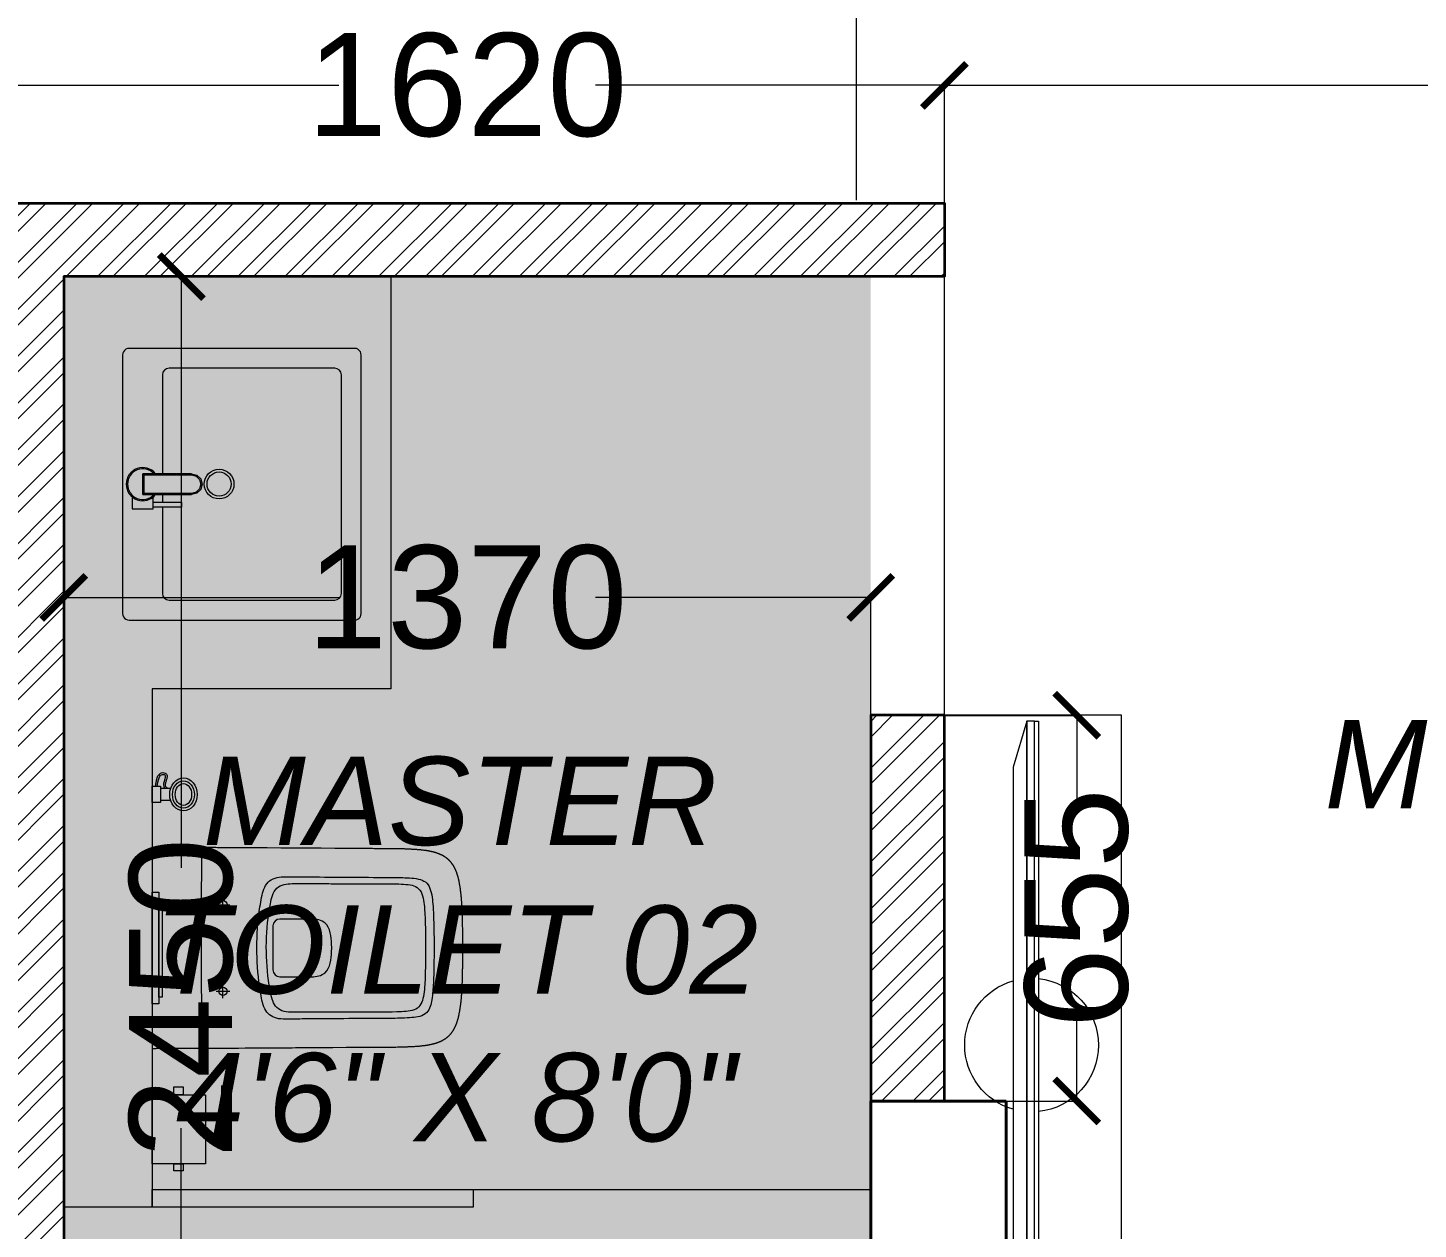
# Model space of a CAD drawing. Header units: millimetres. Extents: x 69529 to 85301, y 41669 to 59279.
# Drawn here: x 80278 to 82639, y 51766 to 53807 of the extents above; entities that cross this region are included whole.
import ezdxf

# ---------------------------------------------------------------- set-up
doc = ezdxf.new("R2010")
doc.units = ezdxf.units.MM
for name, color, linetype, lineweight in [('DA_COLUMN', 40, 'Continuous', 40), ('DA_DOOR', 35, 'Continuous', 0), ('DA_TEXT IN SQ.FT', 193, 'Continuous', 9), ('DA_WALL', 7, 'Continuous', 35)]:
    doc.layers.add(name, color=color, linetype=linetype, lineweight=lineweight)
for name, color, linetype, lineweight, true_color in [('DA_DIMENSION', 7, 'Continuous', 5, 0x474747), ('DA_FURNITURE', 7, 'Continuous', 5, 0x666666), ('DA_FURNITURE HIDDEN', 7, 'Continuous', 5, 0x666666), ('DA_HATCH', 7, 'Continuous', 5, 0x545454)]:
    doc.layers.add(name, color=color, linetype=linetype, lineweight=lineweight, true_color=true_color)
doc.styles.add('MtXpl_Arial', font='ArialItalic.ttf')
doc.styles.get("Standard").update_dxf_attribs({"font": 'Arial.ttf'})
doc.dimstyles.get("Standard").update_dxf_attribs({"dimtxt": 0.18, "dimasz": 0.18, "dimexe": 0.18, "dimexo": 0.0625, "dimgap": 0.09, "dimtad": 0, "dimtih": 1, "dimtoh": 1, "dimdec": 4, "dimzin": 0, "dimdsep": 46, "dimtxsty": 'Standard', "dimcen": 0.09, "dimadec": 0, "dimazin": 0, "dimtfac": 1, "dimtdec": 4, "dimtofl": 0, "dimtmove": 0, "dimatfit": 3, "dimfxl": 1, "dimtolj": 1, "dimtzin": 0, "dimarcsym": 0})

# ---------------------------------------------------------------- blocks, each defined once
blk = doc.blocks.new('wc2')
at = {"layer": 'DA_FURNITURE'}
for p, q in [((-0.5973, -0.2609), (-0.6148, -0.2609)), ((-0.5973, -0.2814), (-0.6148, -0.2814))]:
    blk.add_line(p, q, dxfattribs=at)
for points in [[(-0.5384, 0.2388), (-0.5384, 0.3562), (-0.6288, 0.3562), (-0.6288, 0.2388)], [(-0.5758, 0.3562), (-0.5758, 0.3678), (-0.5921, 0.3678), (-0.5921, 0.3562)], [(-0.5758, 0.2257), (-0.5758, 0.2388), (-0.5921, 0.2388), (-0.5921, 0.2257)], [(-0.6288, -0.1808), (-0.6288, 0.0535), (-0.6288, 0.1121), (-0.6288, 0.1414), (-0.6288, 0.1561), (-0.6288, 0.1597), (-0.6288, 0.16), (-0.6288, 0.16), (-0.6288, 0.1601), (-0.6288, 0.1601), (-0.6288, 0.1601), (-0.6288, 0.1601), (-0.6287, 0.1601), (-0.6287, 0.1601), (-0.6285, 0.1601), (-0.6281, 0.1601), (-0.6277, 0.1601), (-0.6273, 0.1601), (-0.6269, 0.1601), (-0.6265, 0.1601), (-0.6261, 0.1601), (-0.6257, 0.1601), (-0.6253, 0.1601), (-0.6248, 0.1601), (-0.6244, 0.1601), (-0.624, 0.1601), (-0.6236, 0.1601), (-0.6231, 0.1601), (-0.6227, 0.1601), (-0.6223, 0.1601), (-0.6218, 0.1601), (-0.6214, 0.16), (-0.6209, 0.16), (-0.6205, 0.16), (-0.62, 0.16), (-0.6196, 0.16), (-0.6191, 0.16), (-0.6186, 0.16), (-0.6182, 0.16), (-0.6177, 0.16), (-0.6172, 0.16), (-0.6168, 0.16), (-0.6163, 0.16), (-0.6158, 0.16), (-0.6148, 0.16), (-0.6138, 0.16), (-0.6128, 0.16), (-0.6118, 0.16), (-0.6108, 0.16), (-0.6098, 0.16), (-0.6088, 0.16), (-0.6077, 0.16), (-0.6067, 0.16), (-0.6056, 0.16), (-0.6046, 0.16), (-0.6035, 0.16), (-0.6024, 0.16), (-0.6013, 0.16), (-0.6003, 0.16), (-0.5992, 0.16), (-0.5981, 0.16), (-0.597, 0.16), (-0.5958, 0.16), (-0.5947, 0.16), (-0.5936, 0.16), (-0.5925, 0.16), (-0.5914, 0.16), (-0.5902, 0.16), (-0.588, 0.16), (-0.5857, 0.16), (-0.5811, 0.16), (-0.5788, 0.16), (-0.5766, 0.16), (-0.5743, 0.16), (-0.572, 0.16), (-0.5709, 0.16), (-0.5698, 0.16), (-0.5687, 0.16), (-0.5675, 0.16), (-0.5664, 0.16), (-0.5653, 0.16), (-0.5642, 0.16), (-0.5631, 0.16), (-0.562, 0.16), (-0.5609, 0.16), (-0.5599, 0.16), (-0.5588, 0.16), (-0.5577, 0.16), (-0.5567, 0.16), (-0.5556, 0.16), (-0.5546, 0.16), (-0.5535, 0.16), (-0.5525, 0.16), (-0.5515, 0.16), (-0.5505, 0.16), (-0.5495, 0.16), (-0.5485, 0.16), (-0.5475, 0.16), (-0.5471, 0.16), (-0.5466, 0.16), (-0.5461, 0.16), (-0.5456, 0.16), (-0.5452, 0.16), (-0.5447, 0.16), (-0.5442, 0.16), (-0.5438, 0.16), (-0.5433, 0.16), (-0.5428, 0.16), (-0.5424, 0.16), (-0.5419, 0.16), (-0.5415, 0.16), (-0.541, 0.16), (-0.5406, 0.16), (-0.5402, 0.16), (-0.5397, 0.1599), (-0.5393, 0.1599), (-0.5389, 0.1599), (-0.5385, 0.1599), (-0.538, 0.1599), (-0.5376, 0.1599), (-0.5372, 0.1599), (-0.5368, 0.1599), (-0.5364, 0.1599), (-0.536, 0.1599), (-0.5356, 0.1599), (-0.5352, 0.1599), (-0.5348, 0.1599), (-0.5344, 0.1599), (-0.5343, 0.1599), (-0.5343, 0.1599), (-0.5343, 0.1599), (-0.5343, 0.1599), (-0.5343, 0.1599), (-0.5343, 0.1599), (-0.5342, 0.1599), (-0.5342, 0.1599), (-0.534, 0.1599), (-0.5333, 0.1599), (-0.5304, 0.1599), (-0.5276, 0.1599), (-0.5219, 0.1598), (-0.519, 0.1598), (-0.5183, 0.1598), (-0.5179, 0.1598), (-0.5178, 0.1598), (-0.5177, 0.1598), (-0.5177, 0.1598), (-0.5177, 0.1598), (-0.5177, 0.1598), (-0.5176, 0.1598), (-0.5176, 0.1598), (-0.5174, 0.1598), (-0.5167, 0.1598), (-0.5052, 0.1597), (-0.4938, 0.1596), (-0.4824, 0.1595), (-0.4709, 0.1594), (-0.4595, 0.1594), (-0.4138, 0.1591), (-0.4023, 0.1591), (-0.3909, 0.159), (-0.3852, 0.1589), (-0.3794, 0.1589), (-0.368, 0.1588), (-0.3451, 0.1587), (-0.3222, 0.1585), (-0.2993, 0.1583), (-0.2878, 0.1583), (-0.2763, 0.1582), (-0.2649, 0.1581), (-0.2534, 0.1581), (-0.252, 0.1581), (-0.2516, 0.1581), (-0.2515, 0.1581), (-0.2514, 0.1581), (-0.2514, 0.1581), (-0.2513, 0.1581), (-0.2513, 0.1581), (-0.251, 0.158), (-0.2495, 0.158), (-0.2467, 0.158), (-0.241, 0.158), (-0.2353, 0.158), (-0.2296, 0.1579), (-0.2267, 0.1579), (-0.2239, 0.1579), (-0.221, 0.1579), (-0.2182, 0.1578), (-0.2153, 0.1578), (-0.2124, 0.1577), (-0.2096, 0.1577), (-0.2067, 0.1576), (-0.2039, 0.1576), (-0.201, 0.1575), (-0.1982, 0.1574), (-0.1968, 0.1573), (-0.1953, 0.1573), (-0.1939, 0.1572), (-0.1925, 0.1572), (-0.1911, 0.1571), (-0.1896, 0.157), (-0.1882, 0.157), (-0.1868, 0.1569), (-0.1854, 0.1568), (-0.185, 0.1568), (-0.185, 0.1568), (-0.185, 0.1568), (-0.185, 0.1568), (-0.1849, 0.1568), (-0.1849, 0.1568), (-0.1848, 0.1568), (-0.1845, 0.1568), (-0.1831, 0.1567), (-0.1817, 0.1566), (-0.1804, 0.1565), (-0.179, 0.1564), (-0.1777, 0.1563), (-0.1763, 0.1562), (-0.1749, 0.1561), (-0.1736, 0.156), (-0.1722, 0.1558), (-0.1708, 0.1557), (-0.1695, 0.1555), (-0.1681, 0.1554), (-0.1668, 0.1552), (-0.1661, 0.1551), (-0.1654, 0.155), (-0.1647, 0.1549), (-0.164, 0.1548), (-0.1634, 0.1547), (-0.1627, 0.1546), (-0.162, 0.1545), (-0.1613, 0.1544), (-0.1607, 0.1542), (-0.16, 0.1541), (-0.1593, 0.154), (-0.1586, 0.1539), (-0.158, 0.1538), (-0.1573, 0.1536), (-0.1566, 0.1535), (-0.156, 0.1533), (-0.1553, 0.1532), (-0.1546, 0.1531), (-0.154, 0.1529), (-0.1536, 0.1528), (-0.1535, 0.1528), (-0.1534, 0.1528), (-0.1534, 0.1528), (-0.1533, 0.1528), (-0.1527, 0.1526), (-0.1521, 0.1525), (-0.1515, 0.1523), (-0.1509, 0.1522), (-0.1503, 0.152), (-0.1497, 0.1519), (-0.1491, 0.1517), (-0.1486, 0.1515), (-0.148, 0.1513), (-0.1474, 0.1512), (-0.1468, 0.151), (-0.1462, 0.1508), (-0.1456, 0.1506), (-0.1451, 0.1504), (-0.1445, 0.1502), (-0.1439, 0.15), (-0.1433, 0.1498), (-0.1427, 0.1496), (-0.1422, 0.1494), (-0.1416, 0.1491), (-0.141, 0.1489), (-0.1405, 0.1487), (-0.1399, 0.1484), (-0.1393, 0.1482), (-0.1388, 0.1479), (-0.1382, 0.1477), (-0.1377, 0.1474), (-0.1371, 0.1471), (-0.1366, 0.1469), (-0.136, 0.1466), (-0.1355, 0.1463), (-0.135, 0.146), (-0.1344, 0.1457), (-0.1339, 0.1454), (-0.1334, 0.1451), (-0.1329, 0.1448), (-0.1323, 0.1444), (-0.1318, 0.1441), (-0.1313, 0.1438), (-0.1308, 0.1434), (-0.1303, 0.1431), (-0.1298, 0.1427), (-0.1293, 0.1424), (-0.1288, 0.142), (-0.1283, 0.1416), (-0.1279, 0.1412), (-0.1277, 0.1411), (-0.1277, 0.1411), (-0.1277, 0.1411), (-0.1277, 0.1411), (-0.1277, 0.1411), (-0.1277, 0.1411), (-0.1275, 0.141), (-0.127, 0.1406), (-0.1266, 0.1401), (-0.1261, 0.1397), (-0.1256, 0.1393), (-0.1252, 0.1388), (-0.1247, 0.1384), (-0.1242, 0.138), (-0.1238, 0.1375), (-0.1234, 0.137), (-0.1229, 0.1366), (-0.1225, 0.1361), (-0.1221, 0.1356), (-0.1217, 0.1352), (-0.1213, 0.1347), (-0.1209, 0.1342), (-0.1205, 0.1337), (-0.1201, 0.1332), (-0.1198, 0.1327), (-0.1194, 0.1322), (-0.1191, 0.1317), (-0.1187, 0.1312), (-0.1184, 0.1307), (-0.118, 0.1301), (-0.1177, 0.1296), (-0.1173, 0.1291), (-0.117, 0.1285), (-0.1167, 0.128), (-0.1164, 0.1275), (-0.1161, 0.1269), (-0.1158, 0.1264), (-0.1155, 0.1258), (-0.1152, 0.1253), (-0.1149, 0.1247), (-0.1146, 0.1241), (-0.1144, 0.1236), (-0.1141, 0.123), (-0.1138, 0.1224), (-0.1136, 0.1219), (-0.1133, 0.1213), (-0.1131, 0.1207), (-0.1128, 0.1201), (-0.1126, 0.1195), (-0.1124, 0.119), (-0.1121, 0.1184), (-0.1119, 0.1178), (-0.1117, 0.1172), (-0.1115, 0.1166), (-0.1113, 0.116), (-0.1111, 0.1154), (-0.1109, 0.1148), (-0.1107, 0.1142), (-0.1105, 0.1136), (-0.1103, 0.113), (-0.1101, 0.1124), (-0.1099, 0.1117), (-0.1098, 0.1111), (-0.1096, 0.1105), (-0.1094, 0.1099), (-0.1092, 0.1093), (-0.1091, 0.1087), (-0.1089, 0.1081), (-0.1088, 0.1074), (-0.1086, 0.1068), (-0.1085, 0.1062), (-0.1083, 0.1056), (-0.1082, 0.105), (-0.108, 0.1043), (-0.1079, 0.1037), (-0.1078, 0.1031), (-0.1076, 0.1025), (-0.1075, 0.1018), (-0.1073, 0.1006), (-0.107, 0.0993), (-0.1068, 0.0981), (-0.1066, 0.0968), (-0.1064, 0.0956), (-0.1062, 0.0944), (-0.106, 0.0931), (-0.1058, 0.0919), (-0.1056, 0.0907), (-0.1054, 0.0894), (-0.1053, 0.0888), (-0.1053, 0.0885), (-0.1053, 0.0884), (-0.1053, 0.0883), (-0.1053, 0.0883), (-0.1053, 0.0882), (-0.1051, 0.0868), (-0.1049, 0.0854), (-0.1047, 0.084), (-0.1045, 0.0827), (-0.1044, 0.0813), (-0.1042, 0.0799), (-0.1041, 0.0785), (-0.1039, 0.0771), (-0.1038, 0.0757), (-0.1037, 0.0743), (-0.1036, 0.0729), (-0.1034, 0.0715), (-0.1033, 0.0701), (-0.1032, 0.0687), (-0.1031, 0.0674), (-0.103, 0.066), (-0.1029, 0.0646), (-0.1028, 0.0632), (-0.1028, 0.0618), (-0.1027, 0.0604), (-0.1026, 0.059), (-0.1025, 0.0576), (-0.1025, 0.0562), (-0.1024, 0.0548), (-0.1023, 0.0534), (-0.1023, 0.052), (-0.1022, 0.0506), (-0.1021, 0.0478), (-0.102, 0.045), (-0.102, 0.0422), (-0.1019, 0.0394), (-0.1018, 0.0366), (-0.1017, 0.0338), (-0.1017, 0.031), (-0.1016, 0.0254), (-0.1015, 0.024), (-0.1015, 0.0234), (-0.1015, 0.0226), (-0.1014, 0.0198), (-0.1014, 0.0169), (-0.1013, 0.0141), (-0.1013, 0.0112), (-0.1012, 0.0084), (-0.1012, 0.0055), (-0.1012, 0.0026), (-0.1012, -0.0002), (-0.1011, -0.0031), (-0.1011, -0.0059), (-0.1011, -0.0088), (-0.1011, -0.0116), (-0.1011, -0.0145), (-0.1011, -0.0174), (-0.1012, -0.0202), (-0.1012, -0.0231), (-0.1012, -0.0259), (-0.1012, -0.0288), (-0.1013, -0.0317), (-0.1013, -0.0345), (-0.1014, -0.0374), (-0.1014, -0.0402), (-0.1015, -0.0431), (-0.1016, -0.0487), (-0.1017, -0.0543), (-0.1018, -0.057), (-0.1019, -0.0598), (-0.1019, -0.0626), (-0.102, -0.0654), (-0.1021, -0.0682), (-0.1022, -0.071), (-0.1023, -0.0724), (-0.1023, -0.0738), (-0.1024, -0.0752), (-0.1024, -0.0766), (-0.1025, -0.078), (-0.1026, -0.0794), (-0.1026, -0.0808), (-0.1027, -0.0822), (-0.1028, -0.0836), (-0.1029, -0.085), (-0.103, -0.0864), (-0.1031, -0.0878), (-0.1032, -0.0892), (-0.1033, -0.0906), (-0.1034, -0.092), (-0.1035, -0.0934), (-0.1036, -0.0948), (-0.1038, -0.0962), (-0.1039, -0.0976), (-0.104, -0.0989), (-0.1042, -0.1003), (-0.1043, -0.1017), (-0.1045, -0.1031), (-0.1046, -0.1045), (-0.1048, -0.1059), (-0.105, -0.1073), (-0.1051, -0.108), (-0.1051, -0.108), (-0.1051, -0.108), (-0.1051, -0.1081), (-0.1051, -0.1083), (-0.1052, -0.1086), (-0.1053, -0.1098), (-0.1055, -0.111), (-0.1057, -0.1123), (-0.1059, -0.1135), (-0.1061, -0.1148), (-0.1063, -0.116), (-0.1065, -0.1173), (-0.1067, -0.1185), (-0.1069, -0.1198), (-0.1071, -0.121), (-0.1074, -0.1223), (-0.1075, -0.1229), (-0.1076, -0.1235), (-0.1078, -0.1242), (-0.1079, -0.1248), (-0.108, -0.1254), (-0.1082, -0.126), (-0.1083, -0.1267), (-0.1085, -0.1273), (-0.1086, -0.1279), (-0.1088, -0.1285), (-0.1089, -0.1292), (-0.1091, -0.1298), (-0.1092, -0.1304), (-0.1094, -0.131), (-0.1096, -0.1316), (-0.1098, -0.1323), (-0.1099, -0.1329), (-0.1101, -0.1335), (-0.1103, -0.1341), (-0.1105, -0.1347), (-0.1107, -0.1353), (-0.1109, -0.1359), (-0.1111, -0.1365), (-0.1113, -0.1371), (-0.1115, -0.1377), (-0.1117, -0.1383), (-0.112, -0.1389), (-0.1122, -0.1395), (-0.1124, -0.1401), (-0.1126, -0.1407), (-0.1129, -0.1413), (-0.1131, -0.1419), (-0.1134, -0.1425), (-0.1136, -0.143), (-0.1139, -0.1436), (-0.1142, -0.1442), (-0.1144, -0.1448), (-0.1147, -0.1453), (-0.115, -0.1459), (-0.1153, -0.1464), (-0.1156, -0.147), (-0.1159, -0.1476), (-0.1162, -0.1481), (-0.1165, -0.1487), (-0.1168, -0.1492), (-0.1171, -0.1497), (-0.1174, -0.1503), (-0.1178, -0.1508), (-0.1181, -0.1513), (-0.1185, -0.1519), (-0.1188, -0.1524), (-0.1192, -0.1529), (-0.1195, -0.1534), (-0.1199, -0.1539), (-0.1203, -0.1544), (-0.1207, -0.1549), (-0.1211, -0.1554), (-0.1215, -0.1559), (-0.1219, -0.1564), (-0.1223, -0.1568), (-0.1227, -0.1573), (-0.1231, -0.1578), (-0.1235, -0.1582), (-0.124, -0.1587), (-0.1244, -0.1591), (-0.1249, -0.1596), (-0.1253, -0.16), (-0.1258, -0.1605), (-0.1263, -0.1609), (-0.1268, -0.1613), (-0.1268, -0.1614), (-0.1269, -0.1614), (-0.1269, -0.1614), (-0.1269, -0.1615), (-0.1271, -0.1616), (-0.1273, -0.1618), (-0.1278, -0.1622), (-0.1282, -0.1625), (-0.1287, -0.1629), (-0.1292, -0.1633), (-0.1297, -0.1636), (-0.1302, -0.164), (-0.1307, -0.1644), (-0.1312, -0.1647), (-0.1317, -0.165), (-0.1322, -0.1654), (-0.1327, -0.1657), (-0.1333, -0.166), (-0.1338, -0.1663), (-0.1343, -0.1666), (-0.1348, -0.1669), (-0.1354, -0.1672), (-0.1359, -0.1675), (-0.1364, -0.1678), (-0.137, -0.1681), (-0.1375, -0.1683), (-0.1381, -0.1686), (-0.1386, -0.1688), (-0.1392, -0.1691), (-0.1397, -0.1693), (-0.1403, -0.1696), (-0.1409, -0.1698), (-0.1414, -0.17), (-0.142, -0.1703), (-0.1425, -0.1705), (-0.1431, -0.1707), (-0.1437, -0.1709), (-0.1443, -0.1711), (-0.1448, -0.1713), (-0.1454, -0.1715), (-0.146, -0.1717), (-0.1466, -0.1719), (-0.1472, -0.1721), (-0.1477, -0.1723), (-0.1483, -0.1724), (-0.1489, -0.1726), (-0.1495, -0.1728), (-0.1501, -0.1729), (-0.1507, -0.1731), (-0.1513, -0.1732), (-0.1519, -0.1734), (-0.1521, -0.1735), (-0.1522, -0.1735), (-0.1523, -0.1735), (-0.1525, -0.1735), (-0.1531, -0.1737), (-0.1538, -0.1739), (-0.1545, -0.174), (-0.1551, -0.1742), (-0.1558, -0.1743), (-0.1565, -0.1744), (-0.1571, -0.1746), (-0.1578, -0.1747), (-0.1585, -0.1748), (-0.1591, -0.175), (-0.1598, -0.1751), (-0.1605, -0.1752), (-0.1612, -0.1753), (-0.1618, -0.1754), (-0.1625, -0.1756), (-0.1632, -0.1757), (-0.1638, -0.1758), (-0.1645, -0.1759), (-0.1652, -0.176), (-0.1659, -0.1761), (-0.1665, -0.1761), (-0.1672, -0.1762), (-0.1686, -0.1764), (-0.1699, -0.1766), (-0.1713, -0.1767), (-0.1727, -0.1769), (-0.174, -0.177), (-0.1754, -0.1771), (-0.1767, -0.1772), (-0.1781, -0.1773), (-0.1795, -0.1774), (-0.1808, -0.1775), (-0.1822, -0.1776), (-0.1835, -0.1777), (-0.1836, -0.1777), (-0.1836, -0.1777), (-0.1836, -0.1777), (-0.1836, -0.1777), (-0.1837, -0.1777), (-0.1837, -0.1777), (-0.1841, -0.1777), (-0.1848, -0.1778), (-0.1862, -0.1779), (-0.1877, -0.1779), (-0.1891, -0.178), (-0.1905, -0.1781), (-0.1919, -0.1781), (-0.1934, -0.1782), (-0.1948, -0.1783), (-0.1962, -0.1783), (-0.1976, -0.1784), (-0.1991, -0.1784), (-0.2005, -0.1785), (-0.2033, -0.1785), (-0.2062, -0.1786), (-0.209, -0.1787), (-0.2119, -0.1787), (-0.2148, -0.1788), (-0.2176, -0.1788), (-0.2205, -0.1789), (-0.2233, -0.1789), (-0.2262, -0.1789), (-0.229, -0.1789), (-0.2319, -0.179), (-0.2376, -0.179), (-0.2433, -0.179), (-0.249, -0.179), (-0.2504, -0.179), (-0.2518, -0.179), (-0.2547, -0.1791), (-0.2604, -0.1791), (-0.2719, -0.1792), (-0.2833, -0.1792), (-0.3062, -0.1794), (-0.312, -0.1795), (-0.3148, -0.1795), (-0.3163, -0.1795), (-0.3166, -0.1795), (-0.3166, -0.1795), (-0.3166, -0.1795), (-0.3167, -0.1795), (-0.3168, -0.1795), (-0.3169, -0.1795), (-0.3173, -0.1795), (-0.3187, -0.1795), (-0.3416, -0.1797), (-0.3875, -0.18), (-0.4104, -0.1801), (-0.4333, -0.1802), (-0.4448, -0.1803), (-0.4476, -0.1803), (-0.4491, -0.1803), (-0.4498, -0.1803), (-0.45, -0.1804), (-0.45, -0.1804), (-0.45, -0.1804), (-0.45, -0.1804), (-0.45, -0.1804), (-0.4501, -0.1804), (-0.4502, -0.1804), (-0.4531, -0.1804), (-0.4645, -0.1804), (-0.4873, -0.1806), (-0.4987, -0.1806), (-0.5044, -0.1807), (-0.5102, -0.1807), (-0.5159, -0.1807), (-0.5162, -0.1807), (-0.5163, -0.1807), (-0.5164, -0.1807), (-0.5164, -0.1807), (-0.5164, -0.1807), (-0.5164, -0.1807), (-0.5164, -0.1807), (-0.5164, -0.1807), (-0.5166, -0.1807), (-0.517, -0.1807), (-0.5177, -0.1807), (-0.5205, -0.1808), (-0.5262, -0.1808), (-0.5319, -0.1809), (-0.5326, -0.1809), (-0.5328, -0.1809), (-0.5329, -0.1809), (-0.533, -0.1809), (-0.533, -0.1809), (-0.533, -0.1809), (-0.533, -0.1809), (-0.533, -0.1809), (-0.5331, -0.1809), (-0.5333, -0.1809), (-0.5337, -0.1809), (-0.5341, -0.1809), (-0.5341, -0.1809), (-0.5342, -0.1809), (-0.5342, -0.1809), (-0.5342, -0.1809), (-0.5342, -0.1809), (-0.5342, -0.1809), (-0.5342, -0.1809), (-0.5342, -0.1809), (-0.5342, -0.1809), (-0.5346, -0.1809), (-0.535, -0.1809), (-0.5354, -0.1809), (-0.5358, -0.1809), (-0.5362, -0.181), (-0.5366, -0.181), (-0.537, -0.181), (-0.5374, -0.181), (-0.5378, -0.181), (-0.5382, -0.181), (-0.5387, -0.181), (-0.5391, -0.181), (-0.5395, -0.181), (-0.54, -0.181), (-0.5404, -0.181), (-0.5408, -0.181), (-0.5413, -0.181), (-0.5417, -0.181), (-0.5422, -0.181), (-0.5426, -0.181), (-0.5431, -0.181), (-0.5435, -0.181), (-0.544, -0.181), (-0.5445, -0.181), (-0.5449, -0.181), (-0.5454, -0.181), (-0.5459, -0.181), (-0.5464, -0.181), (-0.5468, -0.181), (-0.5473, -0.181), (-0.5483, -0.181), (-0.5493, -0.181), (-0.5503, -0.181), (-0.5513, -0.181), (-0.5523, -0.181), (-0.5533, -0.181), (-0.5544, -0.181), (-0.5554, -0.181), (-0.5565, -0.181), (-0.5575, -0.181), (-0.5586, -0.181), (-0.5597, -0.181), (-0.5607, -0.181), (-0.5618, -0.181), (-0.5629, -0.181), (-0.564, -0.1809), (-0.5651, -0.1809), (-0.5662, -0.1809), (-0.5673, -0.1809), (-0.5685, -0.1809), (-0.5696, -0.1809), (-0.5707, -0.1809), (-0.5718, -0.1809), (-0.573, -0.1809), (-0.5752, -0.1809), (-0.5775, -0.1809), (-0.5798, -0.1809), (-0.5844, -0.1809), (-0.5867, -0.1809), (-0.5889, -0.1809), (-0.5912, -0.1809), (-0.5923, -0.1809), (-0.5935, -0.1809), (-0.5946, -0.1809), (-0.5957, -0.1809), (-0.5968, -0.1809), (-0.5979, -0.1809), (-0.599, -0.1809), (-0.6001, -0.1808), (-0.6012, -0.1808), (-0.6023, -0.1808), (-0.6034, -0.1808), (-0.6045, -0.1808), (-0.6055, -0.1808), (-0.6066, -0.1808), (-0.6076, -0.1808), (-0.6087, -0.1808), (-0.6097, -0.1808), (-0.6107, -0.1808), (-0.6117, -0.1808), (-0.6127, -0.1808), (-0.6137, -0.1808), (-0.6147, -0.1808), (-0.6157, -0.1808), (-0.6162, -0.1808), (-0.6167, -0.1808), (-0.6171, -0.1808), (-0.6176, -0.1808), (-0.6181, -0.1808), (-0.6185, -0.1808), (-0.619, -0.1808), (-0.6195, -0.1808), (-0.6199, -0.1808), (-0.6204, -0.1808), (-0.6208, -0.1808), (-0.6213, -0.1808), (-0.6217, -0.1808), (-0.6222, -0.1808), (-0.6226, -0.1808), (-0.6231, -0.1808), (-0.6235, -0.1808), (-0.6239, -0.1808), (-0.6243, -0.1808), (-0.6248, -0.1808), (-0.6252, -0.1808), (-0.6256, -0.1808), (-0.626, -0.1808), (-0.6264, -0.1808), (-0.6268, -0.1808), (-0.6272, -0.1808), (-0.6276, -0.1808), (-0.628, -0.1808), (-0.6284, -0.1808), (-0.6288, -0.1808)], [(-0.6174, -0.1051), (-0.6174, 0.0844), (-0.6288, 0.0844), (-0.6288, -0.1051)], [(-0.6117, -0.0938), (-0.6117, 0.073), (-0.6174, 0.073), (-0.6174, -0.0938)], [(-0.6288, -0.2851), (-0.6148, -0.2851), (-0.6148, -0.2572), (-0.6288, -0.2572)]]:
    blk.add_lwpolyline(points, close=True, dxfattribs=at)
for points in [[(-0.5085, 0.0746), (-0.5085, 0.0519)], [(-0.5198, 0.0632), (-0.4971, 0.0632)], [(-0.5198, -0.0837), (-0.4971, -0.0837)], [(-0.5085, -0.0724), (-0.5085, -0.0951)]]:
    blk.add_lwpolyline(points, dxfattribs=at)
at = {"layer": 'DA_FURNITURE', "extrusion": (0, 0, -1)}
for major_axis, ratio in [((0, 0.028), 0.833333), ((0, 0.0233), 0.8), ((0, 0.0186), 0.75)]:
    blk.add_ellipse((-0.5756, -0.2711), major_axis=major_axis, ratio=ratio, start_param=3.141593, end_param=9.424778, dxfattribs=at)
at = {"layer": 'DA_FURNITURE'}
for points, knots in [([(-0.5343, 0.1599), (-0.5361, 0.1599), (-0.5383, 0.1602), (-0.54, 0.1593), (-0.5421, 0.1583), (-0.5425, 0.1555), (-0.5429, 0.1534), (-0.545, 0.143), (-0.5444, 0.1321), (-0.5445, 0.1215), (-0.5447, 0.0993), (-0.5446, 0.077), (-0.5447, 0.0547), (-0.5447, 0.033), (-0.5447, 0.0112), (-0.5448, -0.0105), (-0.5447, -0.0549), (-0.545, -0.0994), (-0.5445, -0.1439), (-0.5444, -0.1544), (-0.5449, -0.1652), (-0.5427, -0.1755), (-0.5422, -0.1775), (-0.5417, -0.1797), (-0.5396, -0.1805), (-0.538, -0.1811), (-0.536, -0.181), (-0.5342, -0.1809)], [0, 0, 0, 0, 1, 1, 1, 2, 2, 2, 3, 3, 3, 4, 4, 4, 5, 5, 5, 6, 6, 6, 7, 7, 7, 8, 8, 8, 9, 9, 9, 9]), ([(-0.1501, -0.0105), (-0.1502, -0.0326), (-0.1503, -0.0549), (-0.1517, -0.077), (-0.1523, -0.0873), (-0.153, -0.0982), (-0.156, -0.1082), (-0.1573, -0.1125), (-0.1593, -0.1171), (-0.1625, -0.1204), (-0.1653, -0.1234), (-0.1692, -0.1253), (-0.1731, -0.1265), (-0.1828, -0.1294), (-0.1933, -0.1295), (-0.2033, -0.1298), (-0.2143, -0.1301), (-0.2252, -0.1302), (-0.2362, -0.1302), (-0.2584, -0.1304), (-0.2806, -0.1305), (-0.3029, -0.1307), (-0.325, -0.1308), (-0.3472, -0.131), (-0.3693, -0.1312), (-0.3804, -0.1313), (-0.3914, -0.1315), (-0.4025, -0.1314), (-0.4119, -0.1314), (-0.4218, -0.1303), (-0.4294, -0.1243), (-0.4367, -0.1183), (-0.4399, -0.1092), (-0.442, -0.1003), (-0.4444, -0.0898), (-0.4459, -0.0792), (-0.4473, -0.0685), (-0.4502, -0.0467), (-0.4513, -0.0246), (-0.4509, -0.0025), (-0.4505, 0.0195), (-0.4485, 0.0414), (-0.445, 0.0632), (-0.4433, 0.0732), (-0.4419, 0.0839), (-0.4374, 0.093), (-0.4333, 0.1011), (-0.4264, 0.1067), (-0.4177, 0.1089), (-0.4128, 0.1102), (-0.4076, 0.1104), (-0.4026, 0.1104), (-0.3972, 0.1104), (-0.3918, 0.1104), (-0.3864, 0.1103), (-0.3753, 0.1102), (-0.3642, 0.1102), (-0.353, 0.1101), (-0.3309, 0.1099), (-0.3087, 0.1097), (-0.2866, 0.1096), (-0.2646, 0.1094), (-0.2426, 0.1094), (-0.2205, 0.1092), (-0.2096, 0.109), (-0.1987, 0.1089), (-0.1878, 0.1079), (-0.1789, 0.1071), (-0.1692, 0.106), (-0.1626, 0.0993), (-0.1568, 0.0936), (-0.1551, 0.0852), (-0.1539, 0.0775), (-0.1524, 0.068), (-0.1518, 0.0584), (-0.1513, 0.0488), (-0.1504, 0.029), (-0.1502, 0.0093), (-0.1501, -0.0105)], [0, 0, 0, 0, 1, 1, 1, 2, 2, 2, 3, 3, 3, 4, 4, 4, 5, 5, 5, 6, 6, 6, 7, 7, 7, 8, 8, 8, 9, 9, 9, 10, 10, 10, 11, 11, 11, 12, 12, 12, 13, 13, 13, 14, 14, 14, 15, 15, 15, 16, 16, 16, 17, 17, 17, 18, 18, 18, 19, 19, 19, 20, 20, 20, 21, 21, 21, 22, 22, 22, 23, 23, 23, 24, 24, 24, 25, 25, 25, 26, 26, 26, 26]), ([(-0.1645, -0.0105), (-0.1646, -0.0326), (-0.1646, -0.0548), (-0.1663, -0.0768), (-0.1671, -0.0864), (-0.1678, -0.0969), (-0.1723, -0.1056), (-0.1767, -0.114), (-0.1851, -0.117), (-0.1939, -0.118), (-0.2044, -0.1193), (-0.2151, -0.1193), (-0.2256, -0.1194), (-0.2366, -0.1195), (-0.2476, -0.1194), (-0.2586, -0.1195), (-0.2807, -0.1195), (-0.3028, -0.1196), (-0.3249, -0.1196), (-0.3359, -0.1196), (-0.347, -0.1197), (-0.358, -0.1197), (-0.369, -0.1197), (-0.3799, -0.1199), (-0.3909, -0.1197), (-0.4001, -0.1195), (-0.41, -0.1187), (-0.4169, -0.1119), (-0.424, -0.1049), (-0.4262, -0.0948), (-0.428, -0.0855), (-0.4361, -0.0428), (-0.437, 0.0019), (-0.4311, 0.045), (-0.4297, 0.0554), (-0.4284, 0.0663), (-0.4252, 0.0764), (-0.4224, 0.0852), (-0.4172, 0.0929), (-0.4083, 0.0962), (-0.399, 0.0997), (-0.3884, 0.0988), (-0.3787, 0.0987), (-0.3677, 0.0987), (-0.3566, 0.0987), (-0.3456, 0.0987), (-0.3235, 0.0986), (-0.3014, 0.0986), (-0.2793, 0.0985), (-0.2572, 0.0985), (-0.2352, 0.0988), (-0.2132, 0.0982), (-0.2079, 0.0981), (-0.2026, 0.0978), (-0.1973, 0.0974), (-0.1928, 0.097), (-0.1882, 0.0965), (-0.1839, 0.0948), (-0.1753, 0.0916), (-0.1711, 0.0841), (-0.1691, 0.0756), (-0.1666, 0.0654), (-0.1659, 0.0549), (-0.1655, 0.0444), (-0.1651, 0.0335), (-0.1649, 0.0225), (-0.1647, 0.0116), (-0.1646, 0.0042), (-0.1645, -0.0031), (-0.1645, -0.0105)], [0, 0, 0, 0, 1, 1, 1, 2, 2, 2, 3, 3, 3, 4, 4, 4, 5, 5, 5, 6, 6, 6, 7, 7, 7, 8, 8, 8, 9, 9, 9, 10, 10, 10, 11, 11, 11, 12, 12, 12, 13, 13, 13, 14, 14, 14, 15, 15, 15, 16, 16, 16, 17, 17, 17, 18, 18, 18, 19, 19, 19, 20, 20, 20, 21, 21, 21, 22, 22, 22, 23, 23, 23, 23]), ([(-0.5085, 0.0703), (-0.5045, 0.0703), (-0.5013, 0.0672), (-0.5013, 0.0632), (-0.5013, 0.0593), (-0.5045, 0.0561), (-0.5085, 0.0561), (-0.5124, 0.0561), (-0.5156, 0.0593), (-0.5156, 0.0632), (-0.5156, 0.0672), (-0.5124, 0.0703), (-0.5085, 0.0703)], [0, 0, 0, 0, 1, 1, 1, 2, 2, 2, 3, 3, 3, 4, 4, 4, 4]), ([(-0.4119, -0.0595), (-0.4, -0.0596), (-0.3763, -0.0596), (-0.3644, -0.0595), (-0.3562, -0.0595), (-0.3474, -0.0596), (-0.3399, -0.0559), (-0.3273, -0.0495), (-0.3251, -0.0343), (-0.3243, -0.0217), (-0.3238, -0.016), (-0.3238, -0.005), (-0.3243, 0.0007), (-0.3251, 0.0134), (-0.3273, 0.0285), (-0.3399, 0.0349), (-0.3474, 0.0386), (-0.3562, 0.0385), (-0.3644, 0.0385), (-0.3644, 0.0385), (-0.3644, 0.0385), (-0.3644, 0.0385), (-0.3763, 0.0386), (-0.4, 0.0386), (-0.4119, 0.0385), (-0.4182, 0.0385), (-0.4236, 0.0333), (-0.4238, 0.027), (-0.4238, 0.027), (-0.4238, 0.027), (-0.4238, 0.027), (-0.4239, 0.0176), (-0.4241, -0.0011), (-0.4241, -0.0105), (-0.4241, -0.0199), (-0.4239, -0.0386), (-0.4238, -0.048), (-0.4236, -0.0543), (-0.4182, -0.0595), (-0.4119, -0.0595)], [0, 0, 0, 0, 1, 1, 1, 2, 2, 2, 3, 3, 3, 4, 4, 4, 5, 5, 5, 6, 6, 6, 7, 7, 7, 8, 8, 8, 9, 9, 9, 10, 10, 10, 11, 11, 11, 12, 12, 12, 13, 13, 13, 13]), ([(-0.5086, -0.0766), (-0.5046, -0.0766), (-0.5014, -0.0798), (-0.5014, -0.0837), (-0.5014, -0.0876), (-0.5046, -0.0908), (-0.5086, -0.0908), (-0.5125, -0.0908), (-0.5157, -0.0876), (-0.5157, -0.0837), (-0.5157, -0.0798), (-0.5125, -0.0766), (-0.5086, -0.0766)], [0, 0, 0, 0, 1, 1, 1, 2, 2, 2, 3, 3, 3, 4, 4, 4, 4]), ([(-0.6229, -0.2851), (-0.6227, -0.2865), (-0.6225, -0.2879), (-0.6219, -0.2913), (-0.6216, -0.2932), (-0.6206, -0.2978), (-0.6199, -0.3005), (-0.6178, -0.3045), (-0.6164, -0.3062), (-0.6133, -0.3078), (-0.6119, -0.3081), (-0.6094, -0.3082), (-0.608, -0.3081), (-0.6058, -0.3071), (-0.6049, -0.3064), (-0.6038, -0.3047), (-0.6035, -0.3037), (-0.6033, -0.302), (-0.6034, -0.3012), (-0.6037, -0.2987), (-0.6042, -0.2969), (-0.6052, -0.2933), (-0.6058, -0.2915), (-0.6068, -0.2874), (-0.6065, -0.2862), (-0.6058, -0.2844), (-0.6055, -0.2837), (-0.6033, -0.2814)], [0, 0, 0, 0, 0.111111, 0.111111, 0.222223, 0.222223, 0.376143, 0.376143, 0.530063, 0.530063, 0.640731, 0.640731, 0.73292, 0.73292, 0.792217, 0.792217, 0.840307, 0.840307, 0.888397, 0.888397, 0.996309, 0.996309, 1.104221, 1.104221, 1.307624, 1.307624, 1.422628, 1.422628, 1.422628, 1.422628]), ([(-0.62, -0.2851), (-0.6194, -0.2878), (-0.6177, -0.3017), (-0.6123, -0.3058), (-0.6037, -0.3045), (-0.6113, -0.2879), (-0.6088, -0.2835), (-0.6075, -0.2814)], [0, 0, 0, 0, 0.330819, 0.619422, 0.81589, 1.132999, 1.422628, 1.422628, 1.422628, 1.422628])]:
    blk.add_open_spline(points, degree=3, knots=knots, dxfattribs=at)
blk = doc.blocks.new('A$C7B5F7F67-flat-2-flat-1-flat-2')
at = {"layer": 'DA_FURNITURE', "ltscale": 8}
for p, q in [((0.0675, -0.045), (0.0675, -0.2128)), ((0.36, -0.0338), (0.0788, -0.0338)), ((0.3713, -0.4163), (0.3713, -0.045)), ((0.0675, -0.2484), (0.0675, -0.2614)), ((0.0675, -0.2696), (0.0675, -0.4163)), ((0.0788, -0.4275), (0.36, -0.4275))]:
    blk.add_line(p, q, dxfattribs=at)
at = {"layer": 'DA_FURNITURE'}
for points in [[(0.0113, -0.4613), (0.3938, -0.4613), (0.3967, -0.4609), (0.3994, -0.4597), (0.4017, -0.458), (0.4035, -0.4556), (0.4046, -0.4529), (0.405, -0.45), (0.405, -0.0113), (0.4046, -0.0083), (0.4035, -0.0056), (0.4017, -0.0033), (0.3994, -0.0015), (0.3967, -0.0004), (0.3938, 0), (0.0113, 0), (0.0083, -0.0004), (0.0056, -0.0015), (0.0033, -0.0033), (0.0015, -0.0056), (0.0004, -0.0083), (0, -0.0113), (0, -0.45), (0.0004, -0.4529), (0.0015, -0.4556), (0.0033, -0.458), (0.0056, -0.4597), (0.0083, -0.4609)], [(0.1171, -0.2484), (0.0342, -0.2484), (0.0342, -0.2128), (0.1171, -0.2128), (0.126, -0.2152), (0.1325, -0.2217), (0.1349, -0.2306), (0.1325, -0.2395), (0.126, -0.246)], [(0.1171, -0.2463), (0.0363, -0.2463), (0.0363, -0.215), (0.1171, -0.215), (0.1249, -0.2171), (0.1307, -0.2228), (0.1327, -0.2306), (0.1307, -0.2384), (0.1249, -0.2442)], [(0.052, -0.2696), (0.052, -0.2614), (0.0997, -0.2614), (0.0997, -0.2696)]]:
    blk.add_lwpolyline(points, close=True, dxfattribs=at)
for points in [[(0.1171, -0.2128), (0.0342, -0.2128), (0.0342, -0.2484), (0.1171, -0.2484)], [(0.0163, -0.2523), (0.0163, -0.2523), (0.0163, -0.2724), (0.052, -0.2724), (0.052, -0.2524)]]:
    blk.add_lwpolyline(points, dxfattribs=at)
at = {"layer": 'DA_FURNITURE', "ltscale": 8}
for radius in [0.0253, 0.0205]:
    blk.add_circle((0.1637, -0.2304), radius, dxfattribs=at)
for centre, radius, start, end in [((0.0788, -0.045), 0.0113, 90, 180), ((0.36, -0.045), 0.0113, 360, 90), ((0.0342, -0.2306), 0.0281, 39.2551, 320.7449), ((0.0342, -0.2306), 0.026, 43.2723, 316.7277), ((0.0788, -0.4163), 0.0113, 180, 270), ((0.36, -0.4163), 0.0113, 270, 360)]:
    blk.add_arc(centre, radius, start, end, dxfattribs=at)
blk = doc.blocks.new('nftujfuk')
at = {"layer": 'DA_FURNITURE', "ltscale": 5, "elevation": 0}
for points in [[(3568.3786, 921.4537), (3568.3704, 921.4537), (3568.3704, 920.0761), (3568.3786, 920.0761)], [(3568.3786, 921.4537), (3568.3949, 921.4537), (3568.3949, 920.0761), (3568.3786, 920.0761)], [(3568.4245, 921.356), (3568.4245, 920.1738), (3568.3949, 920.0761), (3568.3949, 921.4537)]]:
    blk.add_lwpolyline(points, close=True, dxfattribs=at)
at = {"layer": 'DA_FURNITURE'}
for start, end in [(95.9312, 264.0688), (286.0862, 73.9138)]:
    blk.add_arc((3568.3851, 920.7649), 0.1421, start, end, dxfattribs=at)
blk = doc.blocks.new('_ArchTick')
at = {"color": 0, "linetype": 'ByBlock', "const_width": 0.15}
blk.add_lwpolyline([(-0.5, -0.5), (0.5, 0.5)], dxfattribs=at)
blk = doc.blocks.new('*D196')
at = {"layer": 'DA_DIMENSION', "transparency": 16777216}
for p, q in [((-20828.6, 93836.6), (-20828.6, 94036.6)), ((-20828.6, 94036.4), (-20236.4, 94036.4)), ((-19208.6, 94036.4), (-19800.8, 94036.4)), ((-19208.6, 93836.6), (-19208.6, 94036.6))]:
    blk.add_line(p, q, dxfattribs=at)
at = {"layer": 'Defpoints', "color": 0, "transparency": 16777216}
for p in [(-19208.6, 94036.4), (-20828.6, 93836.5), (-19208.6, 93836.5)]:
    blk.add_point(p, dxfattribs=at)
at = {"layer": 'DA_DIMENSION', "transparency": 16777216, "xscale": 75, "yscale": 75, "zscale": 75, "rotation": 180}
blk.add_blockref('_ArchTick', (-20828.6, 94036.4), dxfattribs=at)
at = {"layer": 'DA_DIMENSION', "transparency": 16777216, "xscale": 75, "yscale": 75, "zscale": 75}
blk.add_blockref('_ArchTick', (-19208.6, 94036.4), dxfattribs=at)
at = {"layer": 'DA_DIMENSION', "color": 7, "transparency": 16777216, "insert": (-20018.6, 94036.4), "char_height": 175, "attachment_point": 5}
blk.add_mtext('\\A1;1620', dxfattribs=at)
blk = doc.blocks.new('*D197')
at = {"layer": 'DA_DIMENSION', "transparency": 16777216}
for p, q in [((-19208.5, 92966.5), (-18983.7, 92966.5)), ((-18983.9, 92966.5), (-18983.9, 92801.3)), ((-18983.9, 92311.5), (-18983.9, 92476.7)), ((-19208.5, 92311.5), (-18983.7, 92311.5))]:
    blk.add_line(p, q, dxfattribs=at)
at = {"layer": 'Defpoints', "color": 0, "transparency": 16777216}
for p in [(-19208.6, 92966.5), (-18983.9, 92966.5), (-19208.6, 92311.5)]:
    blk.add_point(p, dxfattribs=at)
at = {"layer": 'DA_DIMENSION', "transparency": 16777216, "xscale": 75, "yscale": 75, "zscale": 75}
for p, rotation in [((-18983.9, 92966.5), 90), ((-18983.9, 92311.5), 270)]:
    blk.add_blockref('_ArchTick', p, dxfattribs=dict(at, rotation=rotation))
at = {"layer": 'DA_DIMENSION', "color": 7, "transparency": 16777216, "insert": (-18983.9, 92639), "char_height": 175, "attachment_point": 5, "rotation": 90}
blk.add_mtext('\\A1;655', dxfattribs=at)
blk = doc.blocks.new('*D206')
at = {"layer": 'DA_DIMENSION', "transparency": 16777216}
for p, q in [((-19208.6, 93836.6), (-19208.6, 94036.6)), ((-19208.6, 94036.4), (-17905.5, 94036.4)), ((-16158.6, 94036.4), (-17461.7, 94036.4)), ((-16158.6, 93836.6), (-16158.6, 94036.6))]:
    blk.add_line(p, q, dxfattribs=at)
at = {"layer": 'Defpoints', "color": 0, "transparency": 16777216}
for p in [(-16158.6, 94036.4), (-19208.6, 93836.5), (-16158.6, 93836.5)]:
    blk.add_point(p, dxfattribs=at)
at = {"layer": 'DA_DIMENSION', "transparency": 16777216, "xscale": 75, "yscale": 75, "zscale": 75, "rotation": 180}
blk.add_blockref('_ArchTick', (-19208.6, 94036.4), dxfattribs=at)
at = {"layer": 'DA_DIMENSION', "transparency": 16777216, "xscale": 75, "yscale": 75, "zscale": 75}
blk.add_blockref('_ArchTick', (-16158.6, 94036.4), dxfattribs=at)
at = {"layer": 'DA_DIMENSION', "color": 7, "transparency": 16777216, "insert": (-17683.6, 94036.4), "char_height": 175, "attachment_point": 5}
blk.add_mtext('\\A1;3050', dxfattribs=at)
blk = doc.blocks.new('*D169')
at = {"layer": 'DA_DIMENSION', "transparency": 16777216}
for p, q in [((-20703.6, 92966.6), (-20703.6, 93166.8)), ((-20703.6, 93166.6), (-20236.4, 93166.6)), ((-19333.6, 93166.6), (-19800.8, 93166.6)), ((-19333.6, 92966.6), (-19333.6, 93166.8))]:
    blk.add_line(p, q, dxfattribs=at)
at = {"layer": 'Defpoints', "color": 0, "transparency": 16777216}
for p in [(-20703.6, 93166.6), (-20703.6, 92966.5), (-19333.6, 92966.5)]:
    blk.add_point(p, dxfattribs=at)
at = {"layer": 'DA_DIMENSION', "transparency": 16777216, "xscale": 75, "yscale": 75, "zscale": 75, "rotation": 180}
blk.add_blockref('_ArchTick', (-20703.6, 93166.6), dxfattribs=at)
at = {"layer": 'DA_DIMENSION', "transparency": 16777216, "xscale": 75, "yscale": 75, "zscale": 75}
blk.add_blockref('_ArchTick', (-19333.6, 93166.6), dxfattribs=at)
at = {"layer": 'DA_DIMENSION', "color": 7, "transparency": 16777216, "insert": (-20018.6, 93166.6), "char_height": 175, "attachment_point": 5}
blk.add_mtext('\\A1;1370', dxfattribs=at)
blk = doc.blocks.new('*D174')
at = {"layer": 'DA_DIMENSION', "transparency": 16777216}
for p, q in [((-20703.5, 93711.5), (-20503.9, 93711.5)), ((-20504, 93711.5), (-20504, 92707.5)), ((-20504, 91261.5), (-20504, 92265.5)), ((-20703.5, 91261.5), (-20503.9, 91261.5))]:
    blk.add_line(p, q, dxfattribs=at)
at = {"layer": 'Defpoints', "color": 0, "transparency": 16777216}
for p in [(-20703.6, 93711.5), (-20703.6, 91261.5), (-20504, 91261.5)]:
    blk.add_point(p, dxfattribs=at)
at = {"layer": 'DA_DIMENSION', "transparency": 16777216, "xscale": 75, "yscale": 75, "zscale": 75}
for p, rotation in [((-20504, 93711.5), 90), ((-20504, 91261.5), 270)]:
    blk.add_blockref('_ArchTick', p, dxfattribs=dict(at, rotation=rotation))
at = {"layer": 'DA_DIMENSION', "color": 7, "transparency": 16777216, "insert": (-20504, 92486.5), "char_height": 175, "attachment_point": 5, "rotation": 90}
blk.add_mtext('\\A1;2450', dxfattribs=at)
blk = doc.blocks.new('fsdaafdh')
at = {"layer": 'DA_DIMENSION'}
for base, p1, p2, picture, middle in [((-19208.59418, 94036.39172), (-20828.59418, 93836.52535), (-19208.59418, 93836.52535), '*D196', (-20018.59418, 94036.39172)), ((-16158.59418, 94036.39172), (-19208.59418, 93836.52535), (-16158.59418, 93836.52535), '*D206', (-17683.59418, 94036.39172)), ((-20703.59418, 93166.58677), (-19333.59418, 92966.52535), (-20703.59418, 92966.52535), '*D169', (-20018.59418, 93166.58677))]:
    dim = blk.add_linear_dim(base=base, p1=p1, p2=p2, dimstyle='Standard', dxfattribs=at)
    dim.commit()
    dim.dimension.update_dxf_attribs({"geometry": picture, "text_midpoint": middle})
for base, p1, p2, picture, middle in [((-20504.03029, 91261.52535), (-20703.59418, 93711.52535), (-20703.59418, 91261.52535), '*D174', (-20504.03029, 92486.52535)), ((-18983.86034, 92966.52535), (-19208.59418, 92311.52535), (-19208.59418, 92966.52535), '*D197', (-18983.86034, 92639.02535))]:
    dim = blk.add_linear_dim(base=base, p1=p1, p2=p2, angle=90, dimstyle='Standard', dxfattribs=at)
    dim.commit()
    dim.dimension.update_dxf_attribs({"geometry": picture, "text_midpoint": middle})

msp = doc.modelspace()

# ---------------------------------------------------------------- hatches: boundary and pattern name
at = {"layer": 'DA_HATCH'}
h = msp.add_hatch(dxfattribs=at)
h.set_pattern_fill('ANSI32', color=256, scale=150)
h.set_pattern_definition([(45, (101042.82, -215688.83), (-39.774756, 39.774756), []), (45, (101069.34, -215688.83), (-39.774756, 39.774756), [])])
h.paths.add_polyline_path([(78084.22813, 58058.9767), (78084.22813, 54438.9767), (77959.22813, 54438.9767), (77959.22813, 58058.9767), (77649.22813, 58058.9767), (77649.22813, 58208.9767), (77959.22813, 58208.9767), (77959.22813, 58958.9767), (77959.22813, 59108.9767), (78109.22813, 59108.9767), (78109.22813, 58208.9767), (78449.22813, 58208.9767), (78449.22813, 58058.9767)])
h.paths.add_polyline_path([(76589.22813, 58058.9767), (76899.22813, 58058.9767), (76899.22813, 58208.9767), (76614.22813, 58208.9767), (76614.22813, 58958.9767), (76614.22813, 59108.9767), (76464.22813, 59108.9767), (76464.22813, 58058.9767), (76464.22813, 57908.9767), (76589.22813, 57908.9767)])
h.paths.add_polyline_path([(80214.22813, 58058.9767), (80214.22813, 54438.9767), (80339.22813, 54438.9767), (80339.22813, 58058.9767), (80649.22813, 58058.9767), (80649.22813, 58208.9767), (80339.22813, 58208.9767), (80339.22813, 58958.9767), (80339.22813, 59108.9767), (80189.22813, 59108.9767), (80189.22813, 58208.9767), (79849.22813, 58208.9767), (79849.22813, 58058.9767)])
h.paths.add_polyline_path([(81709.22424, 58208.9767), (81709.22813, 58953.9767), (81709.22813, 59108.9767), (81859.22813, 59108.9767), (81859.22813, 58208.9767)])
h.paths.add_polyline_path([(81399.22813, 58058.9767), (81399.22813, 58208.9767), (81709.22813, 58208.9767), (81709.22813, 58058.9767)], flags=17)
h.paths.add_polyline_path([(81834.22813, 57008.9767), (81834.22813, 55458.9767), (81089.22813, 55458.9767), (81089.22813, 55583.9767), (81709.22813, 55583.9767), (81709.22813, 57008.9767)])
h.paths.add_polyline_path([(75709.22813, 54558.9767), (77039.22813, 54558.9767), (77039.22813, 54433.9767), (75709.22813, 54433.9767)])
h.paths.add_polyline_path([(76464.22813, 57008.9767), (76464.22813, 55458.9767), (77209.22813, 55458.9767), (77209.22813, 55583.9767), (76589.22813, 55583.9767), (76589.22813, 57008.9767)])
h.paths.add_polyline_path([(73414.22813, 54558.9767), (73264.22813, 54558.9767), (73264.22813, 56708.9767), (73414.22813, 56708.9767)])
h.paths.add_polyline_path([(73494.22813, 58678.9767), (73414.22813, 58678.9767), (73414.22813, 57908.9767), (73264.22813, 57908.9767), (73264.22813, 59108.9767), (73494.22813, 59108.9767)])
h.paths.add_polyline_path([(80214.22813, 49553.97669), (80214.22813, 50783.9767), (80214.22813, 53508.9767), (81834.22813, 53508.9767), (81834.22813, 53383.9767), (80339.22813, 53383.9767), (80339.22813, 50933.9767), (80649.22813, 50933.9767), (80649.22813, 50783.9767), (80364.22813, 50783.9767), (80364.22813, 47608.95613), (80134.22813, 47608.97669), (80134.22813, 47758.97669), (80214.22812, 47758.97669)])
h.paths.add_polyline_path([(81709.22813, 50933.9767), (81399.22813, 50933.9767), (81399.22813, 50783.9767), (81709.22813, 50783.9767)], flags=17)
h.paths.add_polyline_path([(81709.22813, 50783.9767), (81709.22813, 49703.97669), (81709.22813, 49553.97669), (81859.22813, 49553.97669), (81859.22813, 50173.9767), (81939.22813, 50173.9767), (81939.22813, 50323.9767), (81859.22813, 50323.9767), (81859.22813, 50783.9767)])
h.paths.add_polyline_path([(77299.22813, 47758.9767), (77299.22813, 47608.9767), (76909.22813, 47608.9767), (76909.22813, 47758.9767)])
edge = h.paths.add_edge_path()
edge.add_line((85034.22813, 50163.9767), (85034.22813, 54433.9767))
edge.add_line((85034.22813, 54433.9767), (85034.22813, 54558.9767))
edge.add_line((85034.22813, 54558.9767), (85034.22813, 58828.9767))
edge.add_line((85034.22813, 58828.9767), (84884.22813, 58828.9767))
edge.add_line((84884.22813, 58828.9767), (84884.22813, 54558.9767))
edge.add_line((84884.22813, 54558.9767), (81259.22813, 54558.9767))
edge.add_line((81259.22813, 54558.9767), (81259.22813, 54433.9767))
edge.add_line((81259.22813, 54433.9767), (84884.22813, 54433.9767))
edge.add_line((84884.22813, 54433.9767), (84884.22813, 50173.9767))
edge.add_line((84884.22813, 50173.9767), (85034.22813, 50173.9767))
h.paths.add_polyline_path([(81834.22813, 51983.9767), (81834.22813, 52638.9767), (81709.22813, 52638.9767), (81709.22813, 51983.9767)], flags=17)
h = msp.add_hatch(dxfattribs=at)
h.set_pattern_fill('ANSI35', color=256, scale=300)
h.set_pattern_definition([(45, (101042.82, -40322.55), (-53.03301, 53.03301), []), (45, (101095.855, -40322.55), (-53.03301, 53.03301), [93.75, -18.75, 0, -18.75])])
h.paths.add_polyline_path([(78084.22813, 58058.9767), (80214.22813, 58058.9767), (80214.22813, 57458.9767), (78084.22813, 57458.9767)])
h.paths.add_polyline_path([(76589.22813, 58058.9767), (77959.22813, 58058.9767), (77959.22813, 55583.9767), (77209.22813, 55583.9767), (76589.22813, 55583.9767), (76589.22813, 57013.97669), (76694.22813, 57013.9767), (76694.22813, 57913.9767), (76589.22813, 57913.9767)])
h.paths.add_polyline_path([(80339.22813, 58058.9767), (81709.22813, 58058.9767), (81709.22813, 55583.9767), (81089.22813, 55583.9767), (80339.22813, 55583.9767)])
h.paths.add_polyline_path([(81709.22813, 53383.9767), (80339.22813, 53383.9767), (80339.22813, 50933.97671), (81709.22813, 50933.97668), (81709.22813, 52638.9767)])

# ---------------------------------------------------------------- linework, layer by layer
at = {"layer": 'DA_COLUMN'}
for p, q in [((81939.22813, 51983.9767), (81709.22813, 51983.9767)), ((81709.22813, 51983.9767), (81709.22813, 50783.9767)), ((81939.22813, 50783.9767), (81939.22813, 51983.9767))]:
    msp.add_line(p, q, dxfattribs=at)
at = {"layer": 'DA_DOOR', "ltscale": 300}
for p, q in [((81684.22813, 54433.9767), (81684.22813, 53513.9767)), ((81834.22813, 52638.9767), (81834.22813, 53383.9767))]:
    msp.add_line(p, q, dxfattribs=at)
at = {"layer": 'DA_FURNITURE'}
msp.add_line((80489.22813, 51833.9767), (81709.22813, 51833.9767), dxfattribs=at)
for points in [[(80894.22813, 52683.9767), (80489.22813, 52683.9767), (80489.22813, 51803.9767), (80339.22813, 51803.9767), (80339.22813, 53383.9767), (80894.22813, 53383.97669)], [(81034.22813, 51803.9767), (80489.22813, 51803.9767), (80489.22813, 51833.9767), (81034.22813, 51833.9767)]]:
    msp.add_lwpolyline(points, close=True, dxfattribs=at)
at = {"layer": 'DA_FURNITURE HIDDEN'}
msp.add_lwpolyline([(81859.22813, 50323.9767), (82384.22813, 50323.9767), (82384.22813, 51033.9767), (82134.66552, 51033.9767), (82134.66552, 52638.9767), (81834.22813, 52638.9767)], dxfattribs=at)
at = {"layer": 'DA_WALL'}
for points in [[(80214.22813, 49553.97669), (80214.22813, 49553.97669), (80214.22813, 50783.9767), (80214.22813, 53508.9767), (81834.22813, 53508.9767), (81834.22813, 53383.9767), (80339.22813, 53383.9767), (80339.22813, 50933.9767), (80649.22813, 50933.9767), (80649.22813, 50783.9767), (80364.22813, 50783.9767), (80364.22813, 47608.95613), (80214.22813, 47608.97669), (80134.22813, 47608.97669), (80134.22813, 47758.97669), (80214.22812, 47758.97669)], [(81834.22813, 51983.9767), (81834.22813, 52638.9767), (81709.22813, 52638.9767), (81709.22813, 51983.9767)]]:
    msp.add_lwpolyline(points, close=True, dxfattribs=at)

# ---------------------------------------------------------------- block references
at = {"layer": 'DA_FURNITURE', "xscale": 1000, "yscale": 1000, "zscale": 1000}
msp.add_blockref('A$C7B5F7F67-flat-2-flat-1-flat-2', (80439.22812, 53262.10179), dxfattribs=at)
at = {"layer": 'DA_FURNITURE', "xscale": -1000, "yscale": 1000, "zscale": 1000, "rotation": 180}
msp.add_blockref('wc2', (81118.00083, 52233.48056), dxfattribs=at)
at = {"layer": 'DA_FURNITURE HIDDEN', "xscale": -798.5297558340299, "yscale": 798.5297558340299, "zscale": 798.5297558340299}
msp.add_blockref('nftujfuk', (2931443.91997, -683179.18425), dxfattribs=at)
at = {"layer": 'DA_HATCH'}
msp.add_blockref('fsdaafdh', (101042.82231, -40327.54866), dxfattribs=at)

# ---------------------------------------------------------------- texts
at = {"layer": 'DA_TEXT IN SQ.FT', "style": 'MtXpl_Arial'}
for s, p in [('M.BEDROOM 02', (82479.59798, 52481.14845, 0)), ('MASTER', (80575.46532, 52418.66045, 0)), ('TOILET 02', (80493.30298, 52166.10247, 0)), ('4\'6" X 8\'0"', (80529.42167, 51915.48855, 0))]:
    msp.add_text(s, height=150, dxfattribs=at).set_placement(p)

doc.saveas('drawing.dxf')
